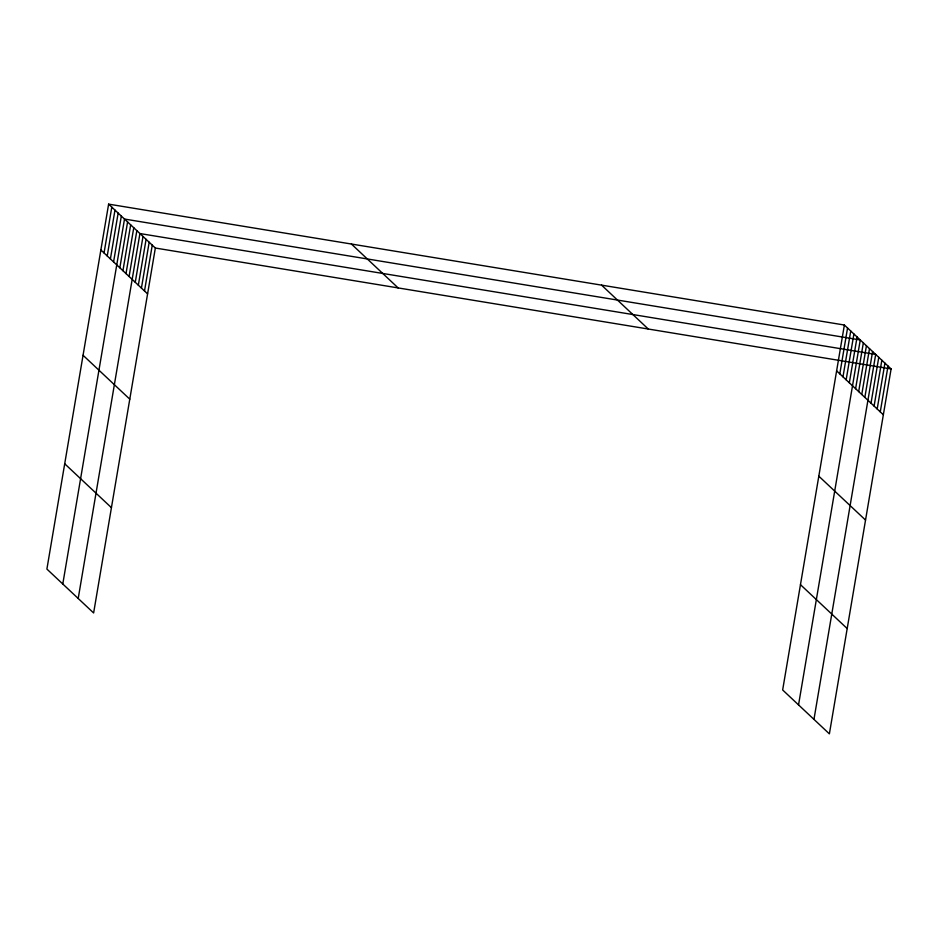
<?xml version="1.0" encoding="UTF-8"?>
<svg xmlns="http://www.w3.org/2000/svg" width="938" height="938" viewBox="0 0 938 938"><rect width="100%" height="100%" fill="white"/><g stroke="black" fill="none" stroke-linecap="round" stroke-linejoin="round"><path stroke-width="1.41" d="M108.62 204.132L46.9 569.073L93.624 612.971L155.345 248.031L108.62 204.132L844.376 325.029L891.1 368.927L829.38 733.868L782.655 689.969L844.376 325.029M104.048 252.967L111.798 207.122M107.225 255.945L114.975 210.1M110.403 258.935L118.153 213.09M113.58 261.913L121.33 216.08M62.787 583.999L124.508 219.058L860.263 339.955L798.543 704.895M119.841 267.799L127.591 221.954M122.925 270.695L130.675 224.85M126.009 273.591L133.759 227.746M129.092 276.487L136.842 230.642M78.206 598.479L139.926 233.55L875.682 354.447L813.961 719.376M135.26 282.279L143.01 236.446M138.343 285.175L146.094 239.342M141.427 288.083L149.177 242.239M144.511 290.979L152.261 245.135M839.803 373.863L847.553 328.019M842.981 376.841L850.731 331.008M846.158 379.831L853.908 333.987M849.336 382.81L857.086 336.976M855.597 388.695L863.347 342.851M858.68 391.592L866.431 345.759M861.764 394.488L869.514 348.655M864.848 397.384L872.598 351.551M871.015 403.188L878.765 357.343M874.099 406.084L881.849 360.239M877.182 408.98L884.933 363.135M880.266 411.876L888.016 366.031M155.345 248.031L891.1 368.927M836.626 370.873L883.35 414.772M818.815 476.176L865.54 520.074M601.575 285.14L648.299 329.039M800.466 584.667L847.19 628.566M351.422 244.032L398.146 287.931M100.87 249.977L147.594 293.875M83.06 355.279L129.784 399.178M64.71 463.771L111.434 507.669"/></g></svg>
